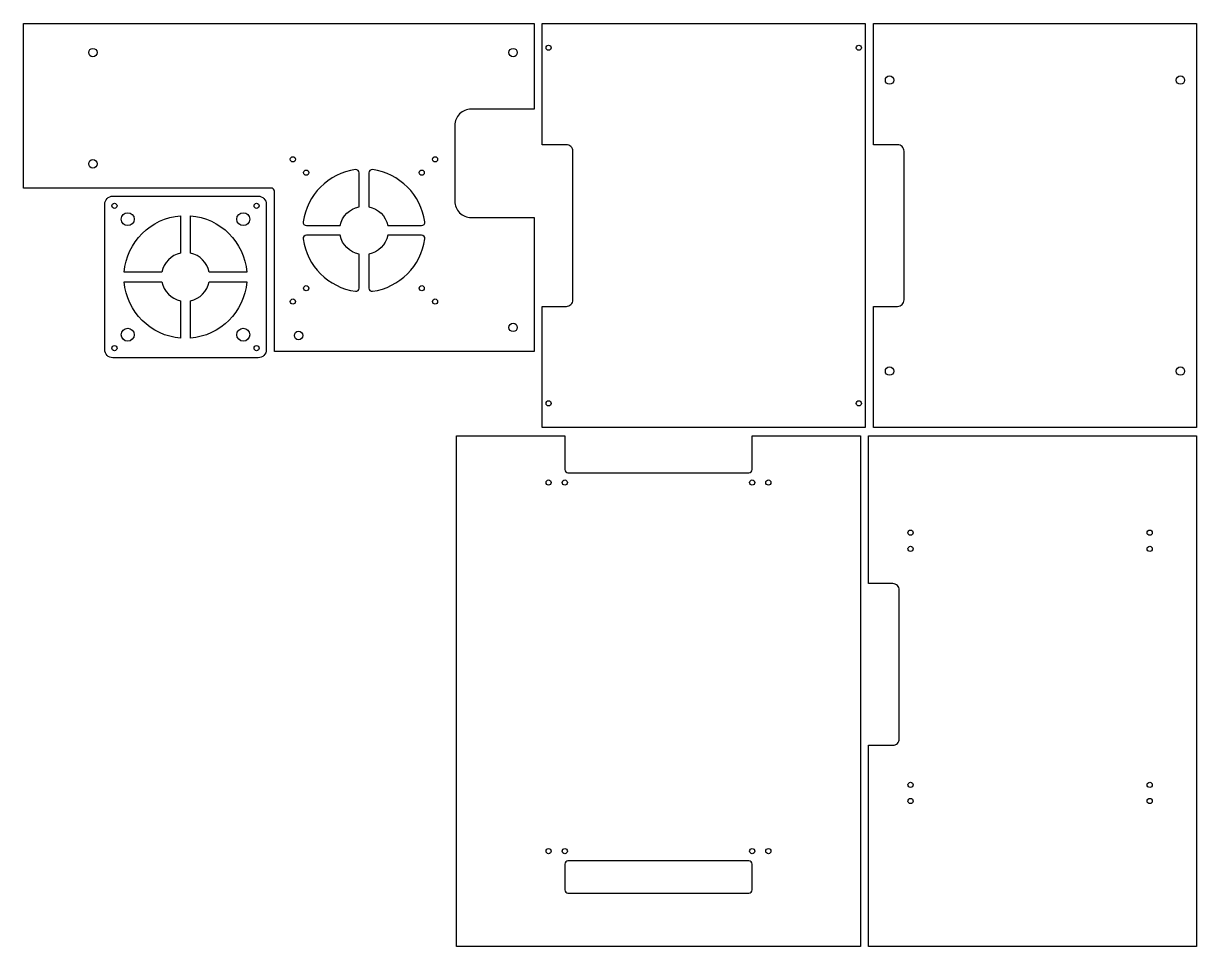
# Model space of a CAD drawing. Header units: millimetres. Extents: x -123 to 603, y -298 to 273.
import ezdxf

# ---------------------------------------------------------------- set-up
doc = ezdxf.new("R2010")
doc.units = ezdxf.units.MM
doc.layers.get('0').update_dxf_attribs({"linetype": 'CONTINUOUS'})

msp = doc.modelspace()

# ---------------------------------------------------------------- linework, layer by layer
for points in [[(192.6, 220.2), (153.6, 220.2, 0.414214), (143.6, 210.2), (143.6, 163.2, 0.414214), (153.6, 153.2), (192.6, 153.2), (192.6, 70.2), (31.89, 70.2), (31.89, 169.39, 0.414214), (29.89, 171.39), (-123.4, 171.39), (-123.4, 273.2), (192.6, 273.2)], [(212.6, 198.2), (197.6, 198.2), (197.6, 273.2), (397.6, 273.2), (397.6, 23.2), (197.6, 23.2), (197.6, 98.2), (212.6, 98.2, 0.414214), (216.6, 102.2), (216.6, 194.2, 0.414214)], [(417.6, 198.2), (402.6, 198.2), (402.6, 273.2), (602.6, 273.2), (602.6, 23.2), (402.6, 23.2), (402.6, 98.2), (417.6, 98.2, 0.414214), (421.6, 102.2), (421.6, 194.2, 0.414214)], [(84.34, 159.86), (84.34, 180.81, 0.45564), (82.06, 182.79, 0.334755), (49.71, 150.44, 0.45564), (51.69, 148.16), (72.64, 148.16, -0.300614)], [(102.04, 148.16), (122.99, 148.16, 0.45564), (124.97, 150.44, 0.334755), (92.62, 182.79, 0.45564), (90.34, 180.81), (90.34, 159.86, -0.300614)], [(-73.11, 161.39, -0.414214), (-68.11, 166.39), (21.89, 166.39, -0.414214), (26.89, 161.39), (26.89, 71.39, -0.414214), (21.89, 66.39), (-68.11, 66.39, -0.414214), (-73.11, 71.39)], [(-60.99, 119.39, -0.368641), (-26.11, 154.27), (-26.11, 131.09, 0.300614), (-37.81, 119.39)], [(-20.11, 154.27, -0.368641), (14.77, 119.39), (-8.41, 119.39, 0.300614), (-20.11, 131.09)], [(72.64, 142.16), (51.69, 142.16, 0.45564), (49.71, 139.88, 0.334755), (82.06, 107.53, 0.45564), (84.34, 109.51), (84.34, 130.46, -0.300614)], [(90.34, 130.46), (90.34, 109.51, 0.45564), (92.62, 107.53, 0.334755), (124.97, 139.88, 0.45564), (122.99, 142.16), (102.04, 142.16, -0.300614)], [(-26.11, 78.51, -0.368641), (-60.99, 113.39), (-37.81, 113.39, 0.300614), (-26.11, 101.69)], [(14.77, 113.39, -0.368641), (-20.11, 78.51), (-20.11, 101.69, 0.300614), (-8.41, 113.39)], [(213.6, -4.8), (325.6, -4.8, 0.414214), (327.6, -2.8), (327.6, 18.2), (394.6, 18.2), (394.6, -297.8), (144.6, -297.8), (144.6, 18.2), (211.6, 18.2), (211.6, -2.8, 0.414214)], [(414.6, -73.3), (399.6, -73.3), (399.6, 18.2), (602.6, 18.2), (602.6, -297.8), (399.6, -297.8), (399.6, -173.3), (414.6, -173.3, 0.414214), (418.6, -169.3), (418.6, -77.3, 0.414214)], [(325.6, -244.8), (213.6, -244.8, 0.414214), (211.6, -246.8), (211.6, -262.8, 0.414214), (213.6, -264.8), (325.6, -264.8, 0.414214), (327.6, -262.8), (327.6, -246.8, 0.414214)]]:
    msp.add_lwpolyline(points, format="xyb", close=True)
for centre, radius in [((-80.4, 255.2), 2.6), ((179.6, 255.2), 2.6), ((201.6, 258.2), 1.6), ((393.6, 258.2), 1.6), ((412.6, 238.2), 2.6), ((592.6, 238.2), 2.6), ((-80.4, 186.39), 2.6), ((43.34, 189.16), 1.6), ((131.34, 189.16), 1.6), ((51.59, 180.91), 1.6), ((123.09, 180.91), 1.6), ((-67.11, 160.39), 1.6), ((20.89, 160.39), 1.6), ((-58.86, 152.14), 4), ((12.64, 152.14), 4), ((51.59, 109.41), 1.6), ((123.09, 109.41), 1.6), ((43.34, 101.16), 1.6), ((131.34, 101.16), 1.6), ((179.6, 85.2), 2.6), ((-58.86, 80.64), 4), ((12.64, 80.64), 4), ((46.89, 80.2), 2.6), ((-67.11, 72.39), 1.6), ((20.89, 72.39), 1.6), ((412.6, 58.2), 2.6), ((592.6, 58.2), 2.6), ((201.6, 38.2), 1.6), ((393.6, 38.2), 1.6), ((201.6, -10.8), 1.6), ((211.6, -10.8), 1.6), ((327.6, -10.8), 1.6), ((337.6, -10.8), 1.6), ((425.6, -41.8), 1.6), ((573.6, -41.8), 1.6), ((425.6, -51.8), 1.6), ((573.6, -51.8), 1.6), ((425.6, -197.8), 1.6), ((573.6, -197.8), 1.6), ((425.6, -207.8), 1.6), ((573.6, -207.8), 1.6), ((201.6, -238.8), 1.6), ((211.6, -238.8), 1.6), ((327.6, -238.8), 1.6), ((337.6, -238.8), 1.6)]:
    msp.add_circle(centre, radius)

doc.saveas('drawing.dxf')
